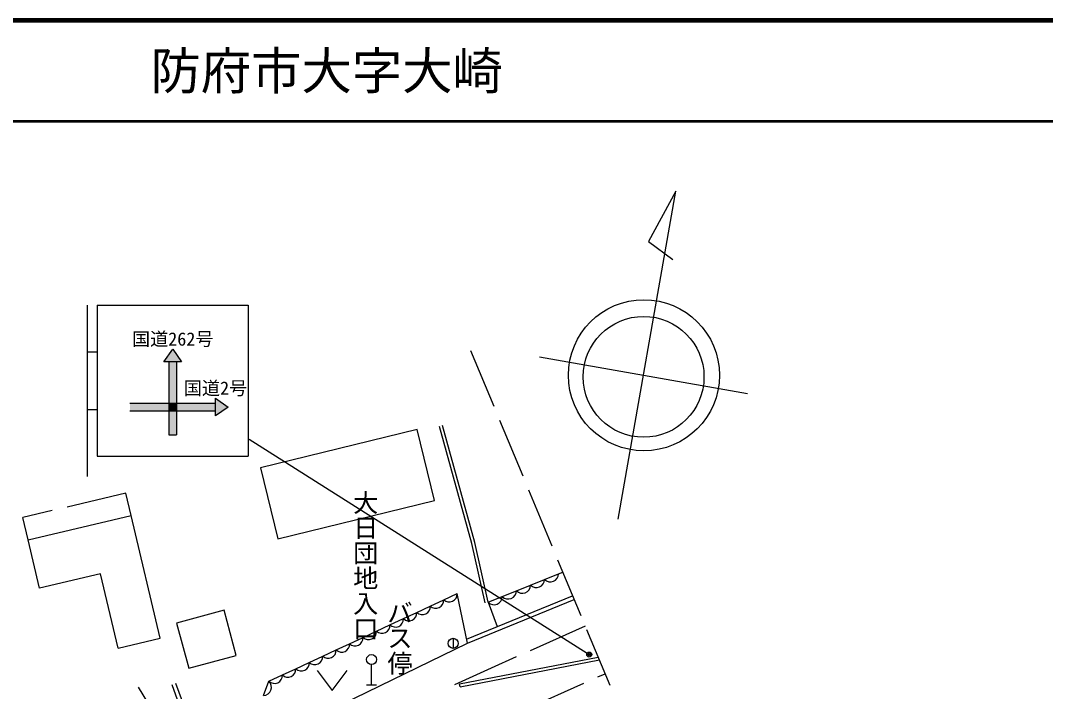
# Model space of a CAD drawing. Units: millimetres, scale not verified. Extents: x 40000 to 680000, y 20000 to 380000.
# Drawn here: x 392118 to 493908, y 313413 to 380000 of the extents above; entities that cross this region are included whole.
import ezdxf
from ezdxf.enums import TextEntityAlignment as Align

# ---------------------------------------------------------------- set-up
doc = ezdxf.new("R2010")
doc.units = ezdxf.units.MM
doc.header["$LTSCALE"] = 1000
doc.header["$PDMODE"] = 32
doc.header["$PDSIZE"] = 500
doc.linetypes.add('DASHED', pattern=[7.5, 6, -1.5])
for name, color, linetype, lineweight in [('M-BGD', 7, 'Continuous', 25), ('M-BGD-EXST', 7, 'Continuous', 25), ('M-BMK-HTXT', 7, 'Continuous', 13), ('M-BMK-SRVR', 3, 'Continuous', 25), ('M-STR-STRC', 7, 'Continuous', 25), ('M-TTL', 2, 'Continuous', 140), ('M-TTL-LINE', 7, 'Continuous', 50)]:
    doc.layers.add(name, color=color, linetype=linetype, lineweight=lineweight)
doc.layers.add('M-TTL-TXT', color=7, linetype='Continuous')
doc.styles.add('@ＭＳ ゴシック', font='')
doc.styles.add('ＭＳ ゴシック', font='')
doc.styles.get('@ＭＳ ゴシック').set_extended_font_data('@MS Gothic')
doc.styles.get('ＭＳ ゴシック').set_extended_font_data('MS Gothic')

msp = doc.modelspace()

# ---------------------------------------------------------------- hatches: boundary and pattern name
at = {"layer": 'M-STR-STRC'}
for points in [[(407234, 347393), (408109, 346143), (407609, 346143), (406859, 346143), (406359, 346143)], [(406859, 346143), (407609, 346143), (407609, 342018), (406859, 342018)], [(402984, 342018), (406859, 342018), (406859, 341268), (402984, 341268)], [(406859, 342018), (407609, 342018), (407609, 341268), (406859, 341268)], [(407609, 342018), (411484, 342018), (411484, 341268), (407609, 341268)], [(411484, 342018), (411484, 342518), (412734, 341643), (411484, 340768), (411484, 341268)], [(406859, 341268), (407609, 341268), (407609, 338893), (406859, 338893)]]:
    msp.add_hatch(color=256, dxfattribs=at).paths.add_polyline_path(points)

# ---------------------------------------------------------------- linework, layer by layer
at = {"layer": 'M-BGD', "linetype": 'DASHED'}
for p, q in [((436804, 347264), (451901, 311022)), ((402574, 333093), (392352, 330673)), ((403099, 330874), (402574, 333093)), ((392877, 328455), (392352, 330673))]:
    msp.add_line(p, q, dxfattribs=at)
at = {"layer": 'M-BGD'}
for p, q in [((431513, 339403), (415960, 335602)), ((433234, 332360), (431513, 339403)), ((415960, 335602), (417682, 328559)), ((417682, 328559), (433234, 332360)), ((392877, 328455), (403099, 330874)), ((405982, 318695), (403099, 330874)), ((394011, 323666), (392877, 328455)), ((400066, 325099), (394011, 323666)), ((401815, 317709), (400066, 325099)), ((444161, 324533), (445560, 325101)), ((445560, 325101), (445967, 325267)), ((441363, 323397), (442762, 323965)), ((442762, 323965), (444161, 324533)), ((434147, 322504), (435482, 323125)), ((436499, 318215), (435482, 323125)), ((436416, 318613), (446947, 322914)), ((438566, 322261), (439965, 322829)), ((439965, 322829), (441363, 323397)), ((431476, 321262), (432812, 321883)), ((432812, 321883), (434147, 322504)), ((436499, 318215), (447101, 322545)), ((438566, 322261), (439464, 319858)), ((412347, 321467), (407623, 320202)), ((413547, 316985), (412347, 321467)), ((428806, 320019), (430141, 320641)), ((430141, 320641), (431476, 321262)), ((407623, 320202), (408823, 315720)), ((427471, 319398), (428806, 320019)), ((401815, 317709), (405982, 318695)), ((424800, 318156), (426135, 318777)), ((426135, 318777), (427471, 319398)), ((423465, 317535), (424800, 318156)), ((408823, 315720), (413547, 316985)), ((420795, 316293), (422130, 316914)), ((422130, 316914), (423465, 317535)), ((435715, 314164), (449485, 316821)), ((418124, 315051), (419459, 315672)), ((419459, 315672), (420795, 316293)), ((435771, 313869), (449603, 316538)), ((416789, 314430), (418124, 315051)), ((416258, 313009), (416789, 314430)), ((435771, 313869), (435715, 314164))]:
    msp.add_line(p, q, dxfattribs=at)
for points in [[(438273, 322196), (436950, 328115), (433737, 339720)], [(438566, 322261), (437241, 328188), (434026, 339800)], [(406341, 303530), (410815, 305844), (414134, 307325), (436499, 318215)], [(403808, 313831), (408094, 306772), (410815, 305844), (408577, 310155), (407178, 314060)], [(407509, 314238), (408959, 310295), (411022, 305936)]]:
    msp.add_lwpolyline(points, dxfattribs=at)
at = {"layer": 'M-BGD', "linetype": 'DASHED'}
for points in [[(448208, 319888), (438855, 315722), (435210, 314066)], [(412636, 298095), (430008, 306083), (442597, 311784), (450168, 315181)]]:
    msp.add_lwpolyline(points, dxfattribs=at)
at = {"layer": 'M-BGD'}
for centre, radius, start, end in [((444740, 325113), 820, 225.06092, 359.13951), ((441942, 323977), 820, 225.06151, 359.13893), ((443341, 324545), 820, 225.06091, 359.13924), ((434691, 323079), 792, 226.58586, 3.30389), ((439145, 322841), 820, 225.0619, 359.13854), ((440544, 323409), 820, 225.0619, 359.13854), ((432021, 321837), 792, 226.58586, 3.30389), ((433356, 322458), 792, 226.58586, 3.30389), ((429350, 320595), 792, 226.58586, 3.30389), ((430686, 321216), 792, 226.58586, 3.30389), ((428015, 319974), 792, 226.5858, 3.30362), ((425345, 318732), 792, 226.58586, 3.30389), ((426680, 319353), 792, 226.58541, 3.30434), ((424009, 318111), 792, 226.58586, 3.30389), ((421339, 316869), 792, 226.58683, 3.30292), ((422674, 317490), 792, 226.58586, 3.30389), ((418669, 315626), 792, 226.58683, 3.30292), ((420004, 316247), 792, 226.58683, 3.30292), ((417333, 315005), 792, 226.58683, 3.30292), ((416219, 313833), 825, 272.72878, 46.29944)]:
    msp.add_arc(centre, radius, start, end, dxfattribs=at)
at = {"layer": 'M-BGD-EXST'}
for p, q in [((435084, 318690), (435084, 317690)), ((426983, 314080), (426983, 316080)), ((421569, 315504), (423069, 313504)), ((423069, 313504), (424569, 315504)), ((426483, 314080), (427483, 314080))]:
    msp.add_line(p, q, dxfattribs=at)
for centre in [(435084, 318190), (426983, 316580)]:
    msp.add_circle(centre, 500, dxfattribs=at)
at = {"layer": 'M-BMK-SRVR'}
for p, q in [((451484, 330517), (457185, 363051)), ((457185, 363051), (454479, 358071)), ((454479, 358071), (456889, 356283)), ((443645, 346612), (464330, 342987))]:
    msp.add_line(p, q, dxfattribs=at)
for centre, radius in [((454029, 344792), 7500), ((453993, 344638), 6000)]:
    msp.add_circle(centre, radius, dxfattribs=at)
at = {"layer": 'M-STR-STRC'}
for p, q in [((398734, 351758), (398734, 334758)), ((399734, 351758), (399734, 336758)), ((399734, 351758), (414734, 351758)), ((414734, 351758), (414734, 336758)), ((398734, 347133), (399734, 347133)), ((406359, 346143), (407234, 347393)), ((407234, 347393), (408109, 346143)), ((408109, 346143), (406359, 346143)), ((406859, 346143), (406859, 338893)), ((407609, 346143), (407609, 338893)), ((402984, 342018), (411484, 342018)), ((411484, 340768), (411484, 342518)), ((411484, 342518), (412734, 341643)), ((398734, 341383), (399734, 341383)), ((402984, 341268), (411484, 341268)), ((412734, 341643), (411484, 340768)), ((406859, 338893), (407609, 338893)), ((414831, 338461), (448395, 317217)), ((399734, 336758), (414734, 336758))]:
    msp.add_line(p, q, dxfattribs=at)
for radius in [250, 125]:
    msp.add_circle((448605, 317081), radius, dxfattribs=at)
msp.add_point((448605, 317081), dxfattribs=at)
at = {"layer": 'M-TTL'}
msp.add_line((680000, 380000), (40000, 380000), dxfattribs=at)
at = {"layer": 'M-TTL-LINE'}
msp.add_line((40000, 370000), (680000, 370000), dxfattribs=at)

# ---------------------------------------------------------------- texts
at = {"layer": 'M-BMK-HTXT', "style": '@ＭＳ ゴシック'}
for s, p in [('大日団地入口', (424901, 318422)), ('バス停', (428300, 314984))]:
    msp.add_text(s, height=1833, rotation=270, dxfattribs=at).set_placement(p, align=Align.BOTTOM_RIGHT)
at = {"layer": 'M-STR-STRC', "style": 'ＭＳ ゴシック'}
for s, p in [('国道262号', (407234, 348393)), ('国道2号', (411484, 343518))]:
    msp.add_text(s, height=1320, dxfattribs=at).set_placement(p, align=Align.MIDDLE_CENTER)
at = {"layer": 'M-TTL-TXT', "style": 'ＭＳ ゴシック'}
msp.add_text('防府市大字大崎', height=3666, dxfattribs=at).set_placement((405024, 375000), align=Align.MIDDLE_LEFT)

doc.saveas('drawing.dxf')
